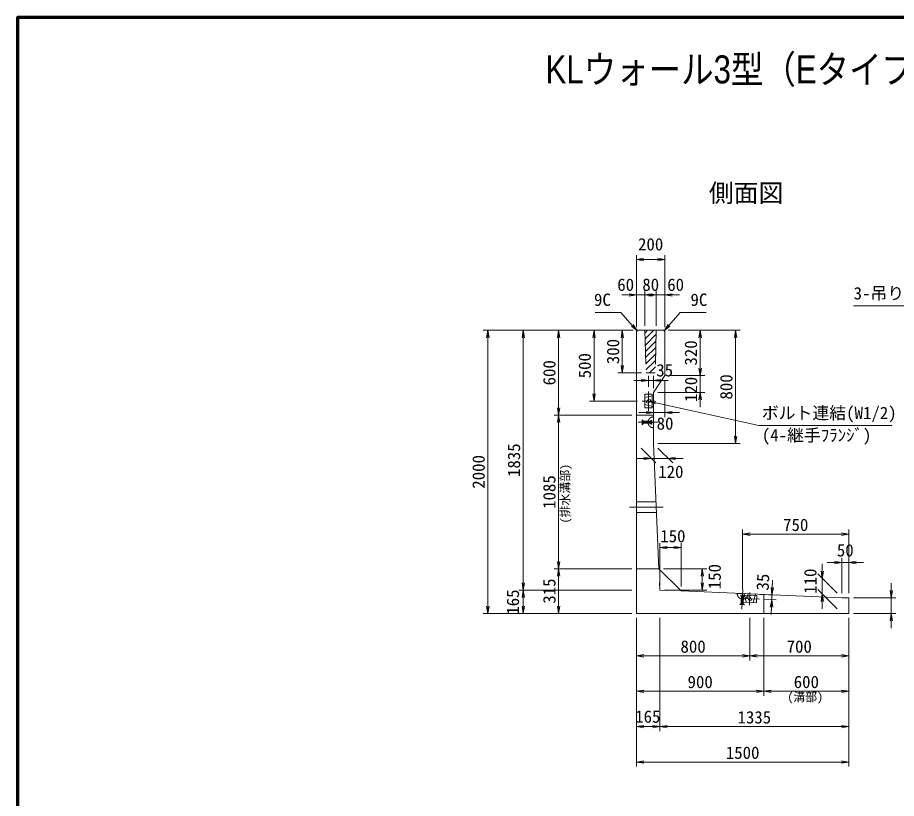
# Model space of a CAD drawing. Units: millimetres at full size, sheet at 1:40. Extents: x 141688 to 157488, y 10657 to 21690.
# Drawn here: x 141688 to 147896, y 16173 to 21690 of the extents above; entities that cross this region are included whole.
import ezdxf
from ezdxf.enums import TextEntityAlignment as Align

# ---------------------------------------------------------------- set-up
doc = ezdxf.new("R2010")
doc.units = ezdxf.units.MM
doc.header["$LTSCALE"] = 40
doc.linetypes.add('CHAIN', pattern=[18.5, 12, -1.5, 3.5, -1.5])
doc.linetypes.add('DASHED', pattern=[7.5, 6, -1.5])
for name, color, linetype, lineweight in [('01図枠', 1, 'Continuous', 70), ('中心', 6, 'CHAIN', 9), ('外形線', 7, 'Continuous', 13), ('寸法', 2, 'Continuous', 9), ('細線', 4, 'Continuous', 9)]:
    doc.layers.add(name, color=color, linetype=linetype, lineweight=lineweight)
doc.layers.add('文字', color=7, linetype='Continuous')
doc.styles.add('ＭＳ ゴシック', font='')
doc.styles.add('ＭＳ Ｐゴシック', font='')
doc.styles.get('ＭＳ ゴシック').set_extended_font_data('MS Gothic')
doc.styles.get('ＭＳ Ｐゴシック').set_extended_font_data('MS PGothic')

# ---------------------------------------------------------------- blocks, each defined once
blk = doc.blocks.new('open_arrow')
at = {"color": 0, "linetype": 'Continuous', "lineweight": -2}
blk.add_lwpolyline([(7.5, 1.25), (0, 0), (7.5, -1.25)], dxfattribs=at)

msp = doc.modelspace()

# ---------------------------------------------------------------- hatches: boundary and pattern name
at = {"layer": '細線'}
h = msp.add_hatch(dxfattribs=at)
h.set_pattern_fill('USER', color=256, style=0, pattern_type=2)
h.set_pattern_definition([(45, (20438.39, 14296.24), (-22.45064, 22.45064), [])])
h.paths.add_polyline_path([(146199.99, 19480.48), (146119.99, 19480.48), (146127.49, 19180.48), (146192.49, 19180.48)])

# ---------------------------------------------------------------- linework, layer by layer
at = {"layer": '01図枠'}
msp.add_lwpolyline([(141687.54, 10809.99), (157487.54, 10809.99), (157487.54, 21689.99), (141687.54, 21689.99)], close=True, dxfattribs=at)
at = {"layer": '中心'}
for p, q in [((146144.99, 18911.98), (146144.99, 19048.98)), ((146099.99, 18980.48), (146189.99, 18980.48)), ((146209.99, 18830.48), (146070.99, 18830.48)), ((146247.33, 18230.48), (146009.99, 18230.48)), ((146811.27, 17650.41), (146805.33, 17511.54)), ((146928.42, 17580.34), (146791.55, 17586.2)), ((146858.06, 17538.31), (146861.91, 17628.23))]:
    msp.add_line(p, q, dxfattribs=at)
at = {"layer": '外形線'}
for p, q in [((146068.99, 19480.48), (146059.99, 19471.48)), ((146059.99, 19471.48), (146059.99, 17480.48)), ((146068.99, 19480.48), (146250.99, 19480.48)), ((146250.99, 19480.48), (146259.99, 19471.48)), ((146259.99, 19471.48), (146259.99, 19160.48)), ((146179.99, 19040.48), (146259.99, 19160.48)), ((146179.99, 19040.48), (146179.99, 18680.48)), ((146179.99, 18680.48), (146218.47, 17795.48)), ((146218.47, 17795.48), (146374.99, 17639.06)), ((146222.82, 17695.43), (146224.99, 17645.48)), ((146224.99, 17645.48), (146274.94, 17643.34)), ((146374.99, 17639.06), (147509.99, 17590.48)), ((147509.99, 17590.48), (147559.99, 17590.48)), ((147559.99, 17480.48), (147559.99, 17590.48)), ((146059.99, 17480.48), (147559.99, 17480.48))]:
    msp.add_line(p, q, dxfattribs=at)
at = {"layer": '外形線', "linetype": 'DASHED'}
for p, q in [((146119.99, 19480.48), (146127.49, 19180.48)), ((146199.99, 19480.48), (146192.49, 19180.48)), ((146127.49, 19180.48), (146192.49, 19180.48))]:
    msp.add_line(p, q, dxfattribs=at)
at = {"layer": '寸法'}
for p, q in [((146059.99, 19503.48), (146059.99, 20012.48)), ((146259.99, 19503.48), (146259.99, 20012.48)), ((146059.99, 19980.48), (146259.99, 19980.48)), ((146059.99, 19503.48), (146059.99, 19762.48)), ((146119.99, 19512.48), (146119.99, 19762.48)), ((146119.99, 19512.48), (146119.99, 19762.48)), ((146199.99, 19512.48), (146199.99, 19762.48)), ((146199.99, 19512.48), (146199.99, 19762.48)), ((146259.99, 19503.48), (146259.99, 19762.48)), ((146223.99, 19730.48), (145955.99, 19730.48)), ((146363.99, 19730.48), (146095.99, 19730.48)), ((146223.99, 19730.48), (146095.99, 19730.48)), ((146036.99, 19480.48), (144977.99, 19480.48)), ((145009.99, 17480.48), (145009.99, 19480.48)), ((146036.99, 19480.48), (145227.99, 19480.48)), ((145259.99, 17645.48), (145259.99, 19480.48)), ((146036.99, 19480.48), (145477.99, 19480.48)), ((145509.99, 19480.48), (145509.99, 18880.48)), ((146036.99, 19480.48), (145727.99, 19480.48)), ((145759.99, 19480.48), (145759.99, 18980.48)), ((146036.99, 19480.48), (145927.99, 19480.48)), ((145959.99, 19480.48), (145959.99, 19180.48)), ((146282.99, 19480.48), (146791.99, 19480.48)), ((146282.99, 19480.48), (146541.99, 19480.48)), ((146509.99, 19480.48), (146509.99, 19160.48)), ((146759.99, 18680.48), (146759.99, 19480.48)), ((146509.99, 19264.48), (146509.99, 18936.48)), ((146095.49, 19180.48), (145927.99, 19180.48)), ((146283.99, 19127.06), (146040.99, 19127.06)), ((146144.99, 19080.98), (146144.99, 19159.06)), ((146179.99, 19072.48), (146179.99, 19159.06)), ((146259.99, 19128.48), (146259.99, 18867.41)), ((146291.99, 19160.48), (146541.99, 19160.48)), ((146291.99, 19160.48), (146541.99, 19160.48)), ((146179.99, 19008.48), (146179.99, 18867.41)), ((146211.99, 19040.48), (146541.99, 19040.48)), ((146067.99, 18980.48), (145727.99, 18980.48)), ((146027.99, 18880.48), (145477.99, 18880.48)), ((146027.99, 18880.48), (145477.99, 18880.48)), ((145509.99, 18880.48), (145509.99, 17795.48)), ((146075.99, 18899.41), (146363.99, 18899.41)), ((146091.99, 18648.48), (146196.72, 18543.74)), ((146211.99, 18680.48), (146791.99, 18680.48)), ((146211.99, 18648.48), (146316.73, 18543.74)), ((146388.73, 18575.74), (146060.72, 18575.74)), ((146809.99, 17652.44), (146809.99, 18072.25)), ((147559.99, 17622.48), (147559.99, 18072.25)), ((147559.99, 18040.25), (146809.99, 18040.25)), ((146224.99, 17677.48), (146224.99, 17977.34)), ((146374.99, 17945.34), (146224.99, 17945.34)), ((146374.99, 17671.06), (146374.99, 17977.34)), ((147372.88, 17513.58), (147372.88, 17831.58)), ((147663.99, 17840.25), (147405.99, 17840.25)), ((147509.99, 17622.48), (147509.99, 17872.25)), ((147559.99, 17622.48), (147559.99, 17872.25)), ((146027.99, 17795.48), (145477.99, 17795.48)), ((146027.99, 17795.48), (145477.99, 17795.48)), ((145509.99, 17480.48), (145509.99, 17795.48)), ((146250.47, 17795.48), (146556.85, 17795.48)), ((146524.85, 17645.47), (146524.85, 17795.48)), ((147477.99, 17622.48), (147340.88, 17759.58)), ((147021.66, 17715.47), (147011.27, 17472.7)), ((146027.99, 17645.48), (145227.99, 17645.48)), ((146027.99, 17645.48), (145227.99, 17645.48)), ((145259.99, 17480.48), (145259.99, 17645.48)), ((146257.12, 17645.47), (146556.85, 17645.47)), ((147477.99, 17512.48), (147340.88, 17649.58)), ((147859.99, 17376.48), (147859.99, 17694.48)), ((146933.42, 17615.16), (147049.18, 17610.2)), ((146960.4, 17578.97), (147047.68, 17575.23)), ((147591.99, 17590.48), (147891.99, 17590.48)), ((146027.99, 17480.48), (144977.99, 17480.48)), ((146027.99, 17480.48), (145227.99, 17480.48)), ((146027.99, 17480.48), (145477.99, 17480.48)), ((146059.99, 17448.48), (146059.99, 16398.48)), ((146059.99, 17448.48), (146059.99, 16648.48)), ((146059.99, 17448.48), (146059.99, 16898.48)), ((146059.99, 17448.48), (146059.99, 17148.48)), ((146224.99, 17448.48), (146224.99, 16648.48)), ((146224.99, 17448.48), (146224.99, 16648.48)), ((146859.99, 17448.48), (146859.99, 17148.48)), ((146859.99, 17448.48), (146859.99, 17148.48)), ((146959.99, 17448.48), (146959.99, 16898.48)), ((146959.99, 17448.48), (146959.99, 16898.48)), ((147559.99, 17448.48), (147559.99, 16398.48)), ((147559.99, 17448.48), (147559.99, 16648.48)), ((147559.99, 17448.48), (147559.99, 17148.48)), ((147559.99, 17448.48), (147559.99, 16898.48)), ((147591.99, 17480.48), (147891.99, 17480.48)), ((146059.99, 17180.48), (146859.99, 17180.48)), ((147559.99, 17180.48), (146859.99, 17180.48)), ((146959.99, 16930.48), (146059.99, 16930.48)), ((147559.99, 16930.48), (146959.99, 16930.48)), ((146059.99, 16680.48), (146224.99, 16680.48)), ((146224.99, 16680.48), (147559.99, 16680.48)), ((146059.99, 16430.48), (147559.99, 16430.48))]:
    msp.add_line(p, q, dxfattribs=at)
at = {"layer": '寸法', "color": 3, "linetype": 'DASHED'}
for p, q in [((146100.99, 18812.98), (146100.99, 18847.98)), ((146100.99, 18847.98), (146108.65, 18837.48)), ((146108.65, 18823.48), (146100.99, 18812.98)), ((146160.65, 18837.48), (146108.65, 18837.48)), ((146108.65, 18837.48), (146108.65, 18823.48)), ((146160.65, 18823.48), (146108.65, 18823.48)), ((146160.65, 18817.98), (146160.65, 18842.98)), ((146160.65, 18842.98), (146168.99, 18842.98)), ((146168.99, 18817.98), (146160.65, 18817.98)), ((146168.99, 18842.98), (146168.99, 18817.98)), ((146179.99, 18868.98), (146179.99, 18791.98)), ((146771.52, 17622.09), (146848.45, 17618.79)), ((146796.67, 17601.65), (146797.03, 17609.98)), ((146821.65, 17600.58), (146796.67, 17601.65)), ((146797.03, 17609.98), (146822.01, 17608.91)), ((146802.17, 17601.42), (146799.94, 17549.47)), ((146816.15, 17600.82), (146813.93, 17548.87)), ((146822.01, 17608.91), (146821.65, 17600.58)), ((146789.13, 17542.26), (146799.94, 17549.47)), ((146824.09, 17540.76), (146789.13, 17542.26)), ((146799.94, 17549.47), (146813.93, 17548.87)), ((146813.93, 17548.87), (146824.09, 17540.76))]:
    msp.add_line(p, q, dxfattribs=at)
at = {"layer": '寸法'}
for points in [[(149296.01, 18830.48), (149268.77, 18874.77), (148790.58, 19652.45), (147594.03, 19652.45)], [(146064.46, 19475.95), (146030.29, 19515.15), (145950.51, 19606.62), (145768.77, 19606.62)], [(146255.51, 19475.95), (146289.69, 19515.15), (146369.46, 19606.62), (146551.21, 19606.62)], [(146144.99, 18980.48), (146195.75, 18969.19), (146925.43, 18806.87), (147864.03, 18806.87)]]:
    msp.add_lwpolyline(points, dxfattribs=at)
at = {"layer": '寸法', "color": 3, "linetype": 'DASHED'}
for centre, start, end in [((146179.99, 18830.48), 90, 270), ((146809.99, 17620.44), 177.54915, 357.54915)]:
    msp.add_arc(centre, 38.5, start, end, dxfattribs=at)
at = {"layer": '細線'}
for p, q in [((146119.99, 18931.98), (146119.99, 19028.98)), ((146119.99, 19028.98), (146169.99, 19028.98)), ((146169.99, 18931.98), (146169.99, 19028.98)), ((146144.99, 18991.79), (146133.67, 18980.48)), ((146156.3, 18980.48), (146144.99, 18969.16)), ((146059.99, 18880.48), (146179.99, 18880.48)), ((146119.99, 18931.98), (146169.99, 18931.98)), ((146218.47, 17795.48), (146059.99, 17795.48)), ((146810.46, 17560.36), (146812.6, 17610.32)), ((146909.51, 17606.17), (146812.6, 17610.32)), ((146848.68, 17583.75), (146859.5, 17571.96)), ((146860.47, 17594.57), (146871.29, 17582.78)), ((146907.37, 17556.22), (146909.51, 17606.17)), ((146959.99, 17480.48), (146959.99, 17614.02)), ((146907.37, 17556.22), (146810.46, 17560.36))]:
    msp.add_line(p, q, dxfattribs=at)
at = {"layer": '細線', "linetype": 'DASHED'}
for p, q in [((146179.99, 19020.48), (146119.99, 19005.48)), ((146179.99, 18940.48), (146179.99, 19020.48)), ((146119.99, 18955.48), (146179.99, 18940.48)), ((146195.85, 18267.98), (146059.99, 18267.98)), ((146198.74, 18192.98), (146059.99, 18192.98)), ((146821.52, 17619.95), (146833.94, 17559.36)), ((146901.45, 17616.52), (146821.52, 17619.95)), ((146883.9, 17557.22), (146901.45, 17616.52))]:
    msp.add_line(p, q, dxfattribs=at)
at = {"layer": '細線'}
for centre, start, end in [((146139.33, 18974.82), 135, 315), ((146150.64, 18986.13), 315, 135), ((146854.58, 17589.16), 42.54915, 222.54915), ((146865.4, 17577.37), 222.54915, 42.54915)]:
    msp.add_arc(centre, 8, start, end, dxfattribs=at)

# ---------------------------------------------------------------- block references
at = {"layer": '寸法', "xscale": 6.93, "yscale": 6.93}
for p in [(146059.99, 19980.48), (146119.99, 19730.48), (146119.99, 19730.48), (146259.99, 19730.48), (146179.99, 19127.06), (146259.99, 18899.41), (146284.73, 18575.74), (146809.99, 18040.25), (146224.99, 17945.34), (147559.99, 17840.25), (146059.99, 17180.48), (146859.99, 17180.48), (146059.99, 16930.48), (146959.99, 16930.48), (146059.99, 16680.48), (146224.99, 16680.48), (146059.99, 16430.48)]:
    msp.add_blockref('open_arrow', p, dxfattribs=at)
for p, rotation in [((146259.99, 19980.48), 180), ((146059.99, 19730.48), 180), ((146199.99, 19730.48), 180), ((146199.99, 19730.48), 180), ((146064.46, 19475.95), 131.1), ((146255.51, 19475.95), 48.9), ((145009.99, 19480.48), 270), ((145259.99, 19480.48), 270), ((145509.99, 19480.48), 270), ((145759.99, 19480.48), 270), ((145959.99, 19480.48), 270), ((146509.99, 19480.48), 270), ((146759.99, 19480.48), 270), ((145959.99, 19180.48), 90), ((146509.99, 19160.48), 90), ((146509.99, 19160.48), 90), ((146144.99, 19127.06), 180), ((145759.99, 18980.48), 90), ((146509.99, 19040.48), 270), ((146144.99, 18980.48), 347.5), ((145509.99, 18880.48), 90), ((145509.99, 18880.48), 270), ((146179.99, 18899.41), 180), ((146759.99, 18680.48), 90), ((146164.72, 18575.74), 180), ((147559.99, 18040.25), 180), ((146374.99, 17945.34), 180), ((145509.99, 17795.48), 90), ((147509.99, 17840.25), 180), ((145509.99, 17795.48), 270), ((146524.85, 17795.48), 270), ((147372.88, 17727.58), 90), ((145259.99, 17645.48), 90), ((146524.85, 17645.47), 90), ((145259.99, 17645.48), 270), ((147017.21, 17611.57), 87.5), ((147859.99, 17590.48), 90), ((147015.71, 17576.6), 267.5), ((147372.88, 17617.58), 270), ((145009.99, 17480.48), 90), ((145259.99, 17480.48), 90), ((145509.99, 17480.48), 90), ((147859.99, 17480.48), 270), ((146859.99, 17180.48), 180), ((147559.99, 17180.48), 180), ((146959.99, 16930.48), 180), ((147559.99, 16930.48), 180), ((146224.99, 16680.48), 180), ((147559.99, 16680.48), 180), ((147559.99, 16430.48), 180)]:
    msp.add_blockref('open_arrow', p, dxfattribs=dict(at, rotation=rotation))

# ---------------------------------------------------------------- texts
at = {"layer": '寸法', "style": 'ＭＳ ゴシック'}
for s, p in [('200', (146159.99, 20088.48)), ('60', (145983.66, 19802.7)), ('80', (146160.58, 19803.27)), ('60', (146336.65, 19802.7)), ('35', (146259.15, 19198.46)), ('80', (146261.83, 18822.19)), ('120', (146302.77, 18481.34)), ('750', (147184.99, 18106.25)), ('150', (146317.13, 18026.91)), ('50', (147534.99, 17926.58)), ('800', (146459.99, 17246.48)), ('700', (147209.99, 17246.48)), ('900', (146509.99, 16996.48)), ('600', (147259.99, 16996.48)), ('165', (146139.99, 16751.53)), ('1335', (146892.49, 16746.48)), ('1500', (146809.99, 16496.48))]:
    msp.add_text(s, height=87.35, dxfattribs=at).set_placement(p, align=Align.MIDDLE_CENTER)
for s, p in [('3-吊り金具 2.5t×68', (147594.03, 19672.45)), ('9C', (146441.46, 19626.62)), ('ボルト連結(W1/2)', (146945.43, 18826.87))]:
    msp.add_text(s, height=87.35, dxfattribs=at).set_placement(p, align=Align.BOTTOM_LEFT)
msp.add_text('9C', height=87.35, dxfattribs=at).set_placement((145878.51, 19626.62), align=Align.BOTTOM_RIGHT)
for s, rotation, p in [('300', 90, (145893.99, 19330.48)), ('320', 90, (146443.99, 19320.48)), ('500', 90, (145693.99, 19230.48)), ('600', 90, (145443.99, 19180.48)), ('120', 90, (146444.85, 19062.76)), ('800', 90, (146693.99, 19080.48)), ('1835', 90, (145193.99, 18562.98)), ('2000', 90, (144943.99, 18480.48)), ('1085', 90, (145443.99, 18337.98)), ('150', 90, (146611.97, 17740.14)), ('110', 90, (147288.11, 17708.28)), ('315', 90, (145443.99, 17637.98)), ('35', 87.549, (146952.53, 17701.76)), ('165', 90, (145186.58, 17560.48))]:
    msp.add_text(s, height=87.35, rotation=rotation, dxfattribs=at).set_placement(p, align=Align.MIDDLE_CENTER)
at = {"layer": '寸法', "color": 3, "style": 'ＭＳ ゴシック'}
msp.add_text('(4-継手ﾌﾗﾝｼﾞ)', height=87.35, dxfattribs=at).set_placement((146945.43, 18783.25), align=Align.TOP_LEFT)
msp.add_text('(排水溝部)', height=61.71, rotation=90, dxfattribs=at).set_placement((145605.44, 18116.36), align=Align.BOTTOM_LEFT)
msp.add_text('(溝部)', height=61.71, dxfattribs=at).set_placement((147126.03, 16841.26), align=Align.BOTTOM_LEFT)
at = {"layer": '文字', "style": 'ＭＳ Ｐゴシック', "width": 0.85}
msp.add_text(' KLウォール3型（Eタイプ）標準部構造図\u3000\u3000\u3000\u3000\u3000\u3000\u3000\u3000\u3000\u3000\u3000\u3000\u3000\u3000 \u3000\u3000\u3000\u3000', height=197.9, dxfattribs=at).set_placement((149587.54, 21165.77), align=Align.BOTTOM_CENTER)
at = {"layer": '文字', "style": 'ＭＳ Ｐゴシック'}
msp.add_text(' 側面図 ', height=128.7, dxfattribs=at).set_placement((146834.08, 20347.73), align=Align.BOTTOM_CENTER)

doc.saveas('drawing.dxf')
